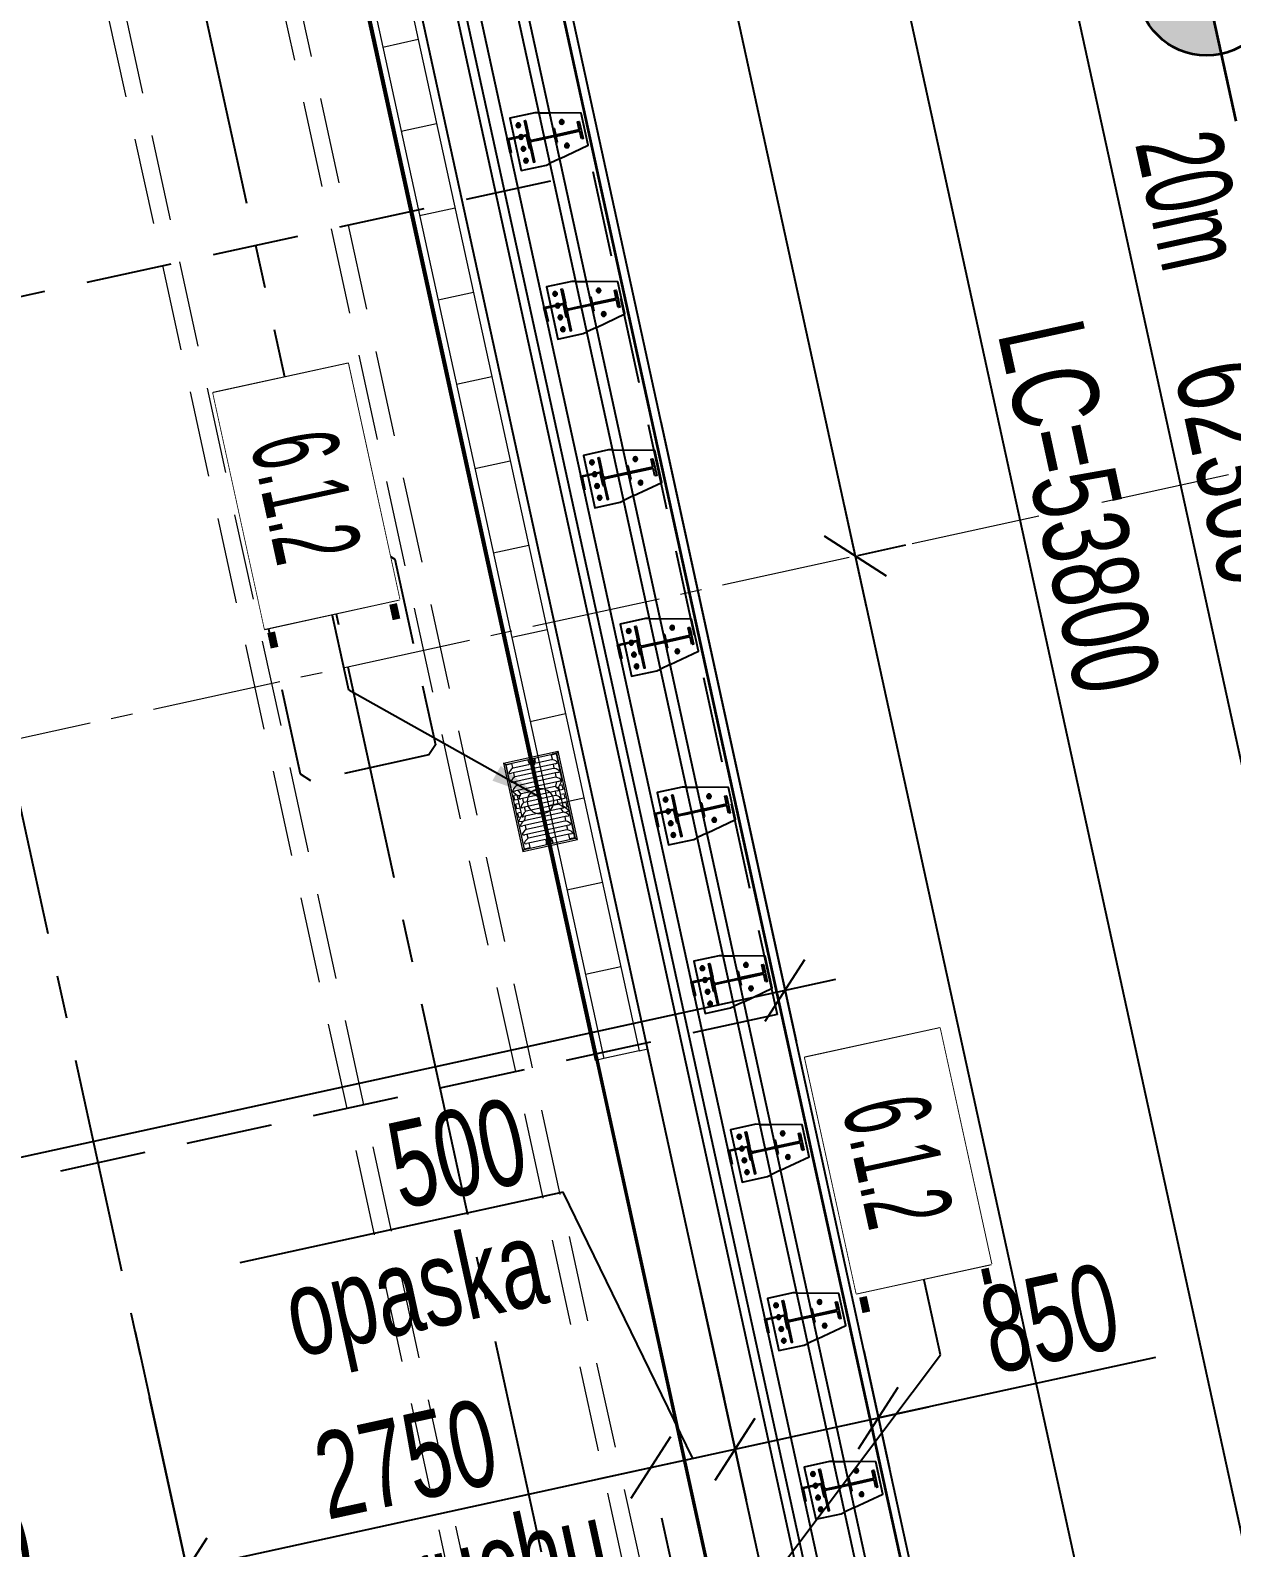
# Model space of a CAD drawing. Header units: metres. Extents: x 8416582 to 8417409, y 5771873 to 5772737.
# Drawn here: x 8416709.49 to 8416716.45, y 5772227.44 to 5772236.24 of the extents above; entities that cross this region are included whole.
import ezdxf
from ezdxf.enums import TextEntityAlignment as Align

# ---------------------------------------------------------------- set-up
doc = ezdxf.new("R2010")
doc.units = ezdxf.units.M
doc.set_wipeout_variables(frame=1)
doc.header["$PDSIZE"] = 0.05
for name, pattern in [('CENTER', [2, 1.25, -0.25, 0.25, -0.25]), ('CENTER2', [1.125, 0.75, -0.125, 0.125, -0.125]), ('DASHDOT', [25.4, 12.7, -6.35, 0, -6.35]), ('DASHED', [0.75, 0.5, -0.25]), ('HIDDEN', [0.375, 0.25, -0.125])]:
    doc.linetypes.add(name, pattern=pattern)
for name, color, linetype in [('00RysOpi-T', 2, 'Continuous'), ('AII_M_bariery', 8, 'Continuous'), ('AII_M_krawężnik', 9, 'Continuous'), ('AII_M_opisy do legendy', 2, 'Continuous'), ('AII_M_osie główne', 8, 'CENTER')]:
    doc.layers.add(name, color=color, linetype=linetype)
for name, color, linetype, lineweight in [('AII_M_geologia', 1, 'Continuous', 25), ('AII_M_konstrukcja 0.09', 6, 'Continuous', 9), ('AII_M_konstrukcja 0.25', 1, 'Continuous', 25), ('AII_M_konstrukcja 0.35', 2, 'Continuous', 35), ('AII_M_odwodnienie', 8, 'Continuous', 9), ('AII_M_opisy wymiary', 1, 'Continuous', 25), ('AII_M_osie glowne', 9, 'CENTER2', 18), ('AII_M_robocza', 42, 'Continuous', 30), ('AII_M_wymiary', 1, 'Continuous', 25), ('AII_M_wyposazenie', 1, 'Continuous', 25)]:
    doc.layers.add(name, color=color, linetype=linetype, lineweight=lineweight)
doc.styles.add('CDMSTYLE', font='CDMSIMPL.shx', dxfattribs={"width": 0.7, "bigfont": 'CDMBIGPL.shx'})
doc.dimstyles.new('CDM-ME200MM', dxfattribs={"dimscale": 0.2, "dimtxt": 2.5, "dimasz": 1.5, "dimexe": 1.5, "dimexo": 5, "dimgap": 0.5, "dimtad": 1, "dimdec": 0, "dimlfac": 1000, "dimrnd": 1, "dimzin": 9, "dimtxsty": 'CDMSTYLE', "dimblk": 'OBLIQUE', "dimcen": 2.5, "dimdle": 1.5, "dimclrd": 9, "dimclre": 9, "dimclrt": 1, "dimadec": 1, "dimazin": 2, "dimtfac": 1, "dimtdec": 0, "dimtix": 1, "dimtmove": 2, "dimatfit": 3, "dimfxl": 1, "dimtvp": 1, "dimtolj": 1, "dimtzin": 0, "dimlwd": 25, "dimlwe": 25, "dimarcsym": 0})
doc.dimstyles.new('CDM-ME200MM$7', dxfattribs={"dimscale": 0.2, "dimtxt": 2.5, "dimasz": 1.5, "dimexe": 1.5, "dimexo": 5, "dimgap": 0.5, "dimtad": 1, "dimdec": 0, "dimlfac": 1000, "dimrnd": 1, "dimzin": 9, "dimtxsty": 'CDMSTYLE', "dimblk": 'OBLIQUE', "dimcen": 2.5, "dimdle": 1.5, "dimclrd": 9, "dimclre": 9, "dimclrt": 1, "dimadec": 1, "dimazin": 2, "dimtfac": 1, "dimtdec": 0, "dimtix": 1, "dimtmove": 2, "dimatfit": 3, "dimfxl": 1, "dimtvp": 1, "dimtolj": 1, "dimtzin": 0, "dimlwd": 25, "dimlwe": 25, "dimarcsym": 0})

# ---------------------------------------------------------------- blocks, each defined once
blk = doc.blocks.new('_OBLIQUE')
at = {"color": 0, "linetype": 'ByBlock'}
blk.add_line((-0.5, -0.5), (0.5, 0.5), dxfattribs=at)
blk = doc.blocks.new('*D65')
at = {"layer": 'AII_M_opisy wymiary', "color": 9, "lineweight": 25, "transparency": 16777216}
for p, q in [((8416708.6618, 5772258.8841), (8416714.3375, 5772232.8967)), ((8416708.7405, 5772258.5942), (8416709.0189, 5772258.655)), ((8416714.2882, 5772233.193), (8416714.5666, 5772233.2538))]:
    blk.add_line(p, q, dxfattribs=at)
at = {"layer": 'Defpoints', "color": 0, "lineweight": 25, "transparency": 16777216}
for p in [(8416707.7636, 5772258.3808), (8416714.2735, 5772233.1897), (8416713.3113, 5772232.9796)]:
    blk.add_point(p, dxfattribs=at)
at = {"layer": 'AII_M_opisy wymiary', "color": 9, "lineweight": 25, "transparency": 16777216, "xscale": 0.3, "yscale": 0.3, "zscale": 0.3}
for p, rotation in [((8416708.7258, 5772258.591), 102.3200789319986), ((8416714.2735, 5772233.1897), 282.3200789319986)]:
    blk.add_blockref('_OBLIQUE', p, dxfattribs=dict(at, rotation=rotation))
at = {"layer": 'AII_M_opisy wymiary', "color": 1, "lineweight": 25, "transparency": 16777216, "insert": (8416711.8416, 5772245.9651), "char_height": 0.5, "attachment_point": 5, "rotation": 282.32008, "style": 'CDMSTYLE'}
blk.add_mtext('\\A1;26000', dxfattribs=at)
blk = doc.blocks.new('*D66')
at = {"layer": 'AII_M_opisy wymiary', "color": 9, "lineweight": 25, "transparency": 16777216}
for p, q in [((8416714.2095, 5772233.4828), (8416719.8852, 5772207.4954)), ((8416714.2882, 5772233.193), (8416714.5666, 5772233.2538)), ((8416719.8477, 5772207.7943), (8416720.1143, 5772207.8525))]:
    blk.add_line(p, q, dxfattribs=at)
at = {"layer": 'Defpoints', "color": 0, "lineweight": 25, "transparency": 16777216}
for p in [(8416713.3113, 5772232.9796), (8416719.8212, 5772207.7885), (8416718.8707, 5772207.5809)]:
    blk.add_point(p, dxfattribs=at)
at = {"layer": 'AII_M_opisy wymiary', "color": 9, "lineweight": 25, "transparency": 16777216, "xscale": 0.3, "yscale": 0.3, "zscale": 0.3}
for p, rotation in [((8416714.2735, 5772233.1897), 102.3200789319986), ((8416719.8212, 5772207.7885), 282.3200789319986)]:
    blk.add_blockref('_OBLIQUE', p, dxfattribs=dict(at, rotation=rotation))
at = {"layer": 'AII_M_opisy wymiary', "color": 1, "lineweight": 25, "transparency": 16777216, "insert": (8416717.3893, 5772220.5638), "char_height": 0.5, "attachment_point": 5, "rotation": 282.32008, "style": 'CDMSTYLE'}
blk.add_mtext('\\A1;26000', dxfattribs=at)
blk = doc.blocks.new('*D68')
at = {"layer": 'AII_M_opisy wymiary', "color": 9, "lineweight": 25, "transparency": 16777216}
for p, q in [((8416709.4236, 5772259.9717), (8416721.0311, 5772206.8245)), ((8416708.5485, 5772259.4735), (8416709.7807, 5772259.7426)), ((8416720.028, 5772206.9124), (8416721.2602, 5772207.1816))]:
    blk.add_line(p, q, dxfattribs=at)
at = {"layer": 'Defpoints', "color": 0, "lineweight": 25, "transparency": 16777216}
for p in [(8416707.5715, 5772259.2601), (8416720.9671, 5772207.1176), (8416719.051, 5772206.6991)]:
    blk.add_point(p, dxfattribs=at)
at = {"layer": 'AII_M_opisy wymiary', "color": 9, "lineweight": 25, "transparency": 16777216, "xscale": 0.3, "yscale": 0.3, "zscale": 0.3}
for p, rotation in [((8416709.4876, 5772259.6786), 102.3200789319986), ((8416720.9671, 5772207.1176), 282.3200789319986)]:
    blk.add_blockref('_OBLIQUE', p, dxfattribs=dict(at, rotation=rotation))
at = {"layer": 'AII_M_opisy wymiary', "color": 1, "lineweight": 25, "transparency": 16777216, "insert": (8416715.5693, 5772233.4728), "char_height": 0.5, "attachment_point": 5, "rotation": 282.32008, "style": 'CDMSTYLE'}
blk.add_mtext('\\A1;LC=53800', dxfattribs=at)
blk = doc.blocks.new('*D73')
at = {"layer": 'AII_M_opisy wymiary', "color": 9, "lineweight": 25, "transparency": 16777216}
for p, q in [((8416713.1465, 5772233.9681), (8416713.9304, 5772230.3789)), ((8416714.1595, 5772230.736), (8416701.7031, 5772228.0155)), ((8416701.7033, 5772229.4208), (8416702.0602, 5772227.7864))]:
    blk.add_line(p, q, dxfattribs=at)
at = {"layer": 'Defpoints', "color": 0, "lineweight": 25, "transparency": 16777216}
for p in [(8416712.9332, 5772234.945), (8416701.4899, 5772230.3978), (8416701.9962, 5772228.0795)]:
    blk.add_point(p, dxfattribs=at)
at = {"layer": 'AII_M_opisy wymiary', "color": 9, "lineweight": 25, "transparency": 16777216, "xscale": 0.3, "yscale": 0.3, "zscale": 0.3}
for p, rotation in [((8416713.8664, 5772230.6719), 12.32007893199859), ((8416701.9962, 5772228.0795), 192.3200789319986)]:
    blk.add_blockref('_OBLIQUE', p, dxfattribs=dict(at, rotation=rotation))
at = {"layer": 'AII_M_opisy wymiary', "color": 1, "lineweight": 25, "transparency": 16777216, "insert": (8416707.8567, 5772229.7176), "char_height": 0.5, "attachment_point": 5, "rotation": 12.32008, "style": 'CDMSTYLE'}
blk.add_mtext('\\A1;12150', dxfattribs=at)
blk = doc.blocks.new('*D75')
at = {"layer": 'AII_M_opisy wymiary', "color": 9, "lineweight": 25, "transparency": 16777216}
for p, q in [((8416710.1013, 5772228.6961), (8416710.4659, 5772227.0267)), ((8416710.4019, 5772227.3198), (8416710.695, 5772227.3838)), ((8416707.7152, 5772226.733), (8416710.4019, 5772227.3198)), ((8416707.7152, 5772226.733), (8416707.4221, 5772226.669)), ((8416707.8913, 5772225.927), (8416707.7792, 5772226.4399))]:
    blk.add_line(p, q, dxfattribs=at)
at = {"layer": 'Defpoints', "color": 0, "lineweight": 25, "transparency": 16777216}
for p in [(8416709.8879, 5772229.673), (8416710.4019, 5772227.3198), (8416707.6779, 5772226.904)]:
    blk.add_point(p, dxfattribs=at)
at = {"layer": 'AII_M_opisy wymiary', "color": 9, "lineweight": 25, "transparency": 16777216, "xscale": 0.3, "yscale": 0.3, "zscale": 0.3}
for p, rotation in [((8416710.4019, 5772227.3198), 192.3200789390849), ((8416707.7152, 5772226.733), 12.320078939085)]:
    blk.add_blockref('_OBLIQUE', p, dxfattribs=dict(at, rotation=rotation))
at = {"layer": 'AII_M_opisy wymiary', "color": 1, "lineweight": 25, "transparency": 16777216, "char_height": 0.5, "attachment_point": 5, "rotation": 12.32008, "style": 'CDMSTYLE'}
for s, insert in [('\\A1;2750', (8416708.9839, 5772227.3684)), ('\\A1;pas ruchu', (8416709.151, 5772226.6031))]:
    blk.add_mtext(s, dxfattribs=dict(at, insert=insert))
blk = doc.blocks.new('*D76')
at = {"layer": 'AII_M_opisy wymiary', "color": 9, "lineweight": 25, "transparency": 16777216}
for p, q in [((8416710.1013, 5772228.6961), (8416710.4659, 5772227.0267)), ((8416710.4019, 5772227.3198), (8416713.0886, 5772227.9066)), ((8416713.0886, 5772227.9066), (8416713.3817, 5772227.9706)), ((8416713.2646, 5772227.1006), (8416713.1526, 5772227.6135)), ((8416710.4019, 5772227.3198), (8416710.1088, 5772227.2558))]:
    blk.add_line(p, q, dxfattribs=at)
at = {"layer": 'Defpoints', "color": 0, "lineweight": 25, "transparency": 16777216}
for p in [(8416709.8879, 5772229.673), (8416713.0512, 5772228.0776), (8416713.0886, 5772227.9066)]:
    blk.add_point(p, dxfattribs=at)
at = {"layer": 'AII_M_opisy wymiary', "color": 9, "lineweight": 25, "transparency": 16777216, "xscale": 0.3, "yscale": 0.3, "zscale": 0.3}
for p, rotation in [((8416713.0886, 5772227.9066), 192.3200789390849), ((8416710.4019, 5772227.3198), 12.320078939085)]:
    blk.add_blockref('_OBLIQUE', p, dxfattribs=dict(at, rotation=rotation))
at = {"layer": 'AII_M_opisy wymiary', "color": 1, "lineweight": 25, "transparency": 16777216, "char_height": 0.5, "attachment_point": 5, "rotation": 12.32008, "style": 'CDMSTYLE'}
for s, insert in [('\\A1;2750', (8416711.6705, 5772227.9551)), ('\\A1;pas ruchu', (8416711.8377, 5772227.1898))]:
    blk.add_mtext(s, dxfattribs=dict(at, insert=insert))
blk = doc.blocks.new('*D77')
at = {"layer": 'AII_M_opisy wymiary', "color": 9, "lineweight": 25, "transparency": 16777216}
for p, q in [((8416712.5804, 5772229.5025), (8416710.7078, 5772229.0936)), ((8416713.3328, 5772227.9599), (8416712.5804, 5772229.5025)), ((8416713.3901, 5772228.8691), (8416713.6411, 5772227.7202)), ((8416712.7955, 5772227.8426), (8416713.8701, 5772228.0773)), ((8416713.2646, 5772227.1006), (8416713.1526, 5772227.6135))]:
    blk.add_line(p, q, dxfattribs=at)
at = {"layer": 'Defpoints', "color": 0, "lineweight": 25, "transparency": 16777216}
for p in [(8416713.1768, 5772229.8461), (8416713.0512, 5772228.0776), (8416713.5771, 5772228.0133)]:
    blk.add_point(p, dxfattribs=at)
at = {"layer": 'AII_M_opisy wymiary', "color": 9, "lineweight": 25, "transparency": 16777216, "xscale": 0.3, "yscale": 0.3, "zscale": 0.3}
for p, rotation in [((8416713.5771, 5772228.0133), 12.32007893908495), ((8416713.0886, 5772227.9066), 192.3200789390849)]:
    blk.add_blockref('_OBLIQUE', p, dxfattribs=dict(at, rotation=rotation))
at = {"layer": 'AII_M_opisy wymiary', "color": 1, "lineweight": 25, "transparency": 16777216, "char_height": 0.5, "attachment_point": 5, "rotation": 12.32008, "style": 'CDMSTYLE'}
for s, insert in [('\\A1;500', (8416711.9683, 5772229.7271)), ('\\A1;opaska', (8416711.7366, 5772228.8747))]:
    blk.add_mtext(s, dxfattribs=dict(at, insert=insert))
blk = doc.blocks.new('*D80')
at = {"layer": 'AII_M_opisy wymiary', "color": 9, "lineweight": 25, "transparency": 16777216}
for p, q in [((8416713.3637, 5772228.9902), (8416713.513, 5772228.3064)), ((8416714.3222, 5772228.5851), (8416714.4715, 5772227.9016)), ((8416716.0133, 5772228.5454), (8416714.4075, 5772228.1946)), ((8416713.284, 5772227.9493), (8416714.7006, 5772228.2587))]:
    blk.add_line(p, q, dxfattribs=at)
at = {"layer": 'Defpoints', "color": 0, "lineweight": 25, "transparency": 16777216}
for p in [(8416714.1088, 5772229.5621), (8416714.4075, 5772228.1946), (8416713.5771, 5772228.0133)]:
    blk.add_point(p, dxfattribs=at)
at = {"layer": 'AII_M_opisy wymiary', "color": 9, "lineweight": 25, "transparency": 16777216, "xscale": 0.3, "yscale": 0.3, "zscale": 0.3}
for p, rotation in [((8416714.4075, 5772228.1946), 12.3200789319986), ((8416713.5771, 5772228.0133), 192.3200789319986)]:
    blk.add_blockref('_OBLIQUE', p, dxfattribs=dict(at, rotation=rotation))
at = {"layer": 'AII_M_opisy wymiary', "color": 1, "lineweight": 25, "transparency": 16777216, "insert": (8416715.4013, 5772228.7699), "char_height": 0.5, "attachment_point": 5, "rotation": 12.32008, "style": 'CDMSTYLE'}
blk.add_mtext('\\A1;850', dxfattribs=at)
blk = doc.blocks.new('*U125')
at = {"layer": 'AII_M_odwodnienie', "color": 0, "linetype": 'ByBlock', "lineweight": -2}
for p, q in [((-16, -0.27), (-16, -0.06)), ((-15.5, -0.06), (-15.5, -0.27)), ((-15, -0.06), (-15, -0.27)), ((-14.5, -0.06), (-14.5, -0.27)), ((-14, -0.06), (-14, -0.27)), ((-13.5, -0.06), (-13.5, -0.27)), ((-13, -0.06), (-13, -0.27)), ((-12.5, -0.06), (-12.5, -0.27)), ((-12, -0.06), (-12, -0.27)), ((-11.5, -0.06), (-11.5, -0.27)), ((-11, -0.06), (-11, -0.27)), ((-10.5, -0.06), (-10.5, -0.27)), ((-10, -0.06), (-10, -0.27))]:
    blk.add_line(p, q, dxfattribs=at)
for points in [[(-16, -0.01), (0, -0.01), (0, -0.06), (-16, -0.06)], [(-16, -0.32), (0, -0.32), (0, -0.27), (-16, -0.27)]]:
    blk.add_lwpolyline(points, close=True, dxfattribs=at)
blk = doc.blocks.new('BarPor_h1_1G')
at = {"layer": 'AII_M_bariery', "linetype": 'Continuous', "ltscale": 0.01}
for p, q in [((50, 430), (-50, 430)), ((-50, 430), (-50, 420)), ((-50, 420), (-5, 420)), ((-5, 420), (-5, 280)), ((5, 280), (5, 420)), ((50, 422), (50, 430))]:
    blk.add_line(p, q, dxfattribs=at)
at = {"layer": 'AII_M_bariery', "linetype": 'Continuous'}
for p, q in [((-84.9, 330), (-55.1, 330)), ((-70, 315.1), (-70, 344.9)), ((-41, 272.5), (-41, 280)), ((-41, 280), (41, 280)), ((-11.5, 272.5), (-41, 272.5)), ((41, 272.5), (11.5, 272.5)), ((41, 280), (41, 272.5)), ((55.1, 330), (84.9, 330)), ((70, 315.1), (70, 344.9)), ((-2.5, 189.1), (-2.5, 263.5)), ((-2.5, 136.5), (-2.5, 189.1)), ((2.5, 263.5), (2.5, 189.1)), ((2.5, 189.1), (2.5, 136.5)), ((-105, 65.1), (-105, 94.9)), ((-41, 120), (-41, 127.5)), ((-41, 127.5), (-11.5, 127.5)), ((41, 120), (-41, 120)), ((-35, 65.1), (-35, 94.9)), ((11.5, 127.5), (41, 127.5)), ((35, 65.1), (35, 94.9)), ((41, 127.5), (41, 120)), ((105, 65.1), (105, 94.9)), ((-119.9, 80), (-90.1, 80)), ((-49.9, 80), (-20.1, 80)), ((20.1, 80), (49.9, 80)), ((90.1, 80), (119.9, 80))]:
    blk.add_line(p, q, dxfattribs=at)
at = {"layer": 'AII_M_bariery', "linetype": 'HIDDEN'}
blk.add_line((2.5, 280), (2.5, 280), dxfattribs=at)
at = {"layer": 'AII_M_bariery', "linetype": 'Continuous'}
for points in [[(-136, 272.5), (-95, 450), (95, 450), (136, 272.5)], [(149.7, 212.5), (155, 190), (155, 40), (-155, 40), (-155, 190), (-149.8, 212.5)], [(-41, 120), (-123, 120), (-123, 127.5), (-41, 127.5)], [(-41, 6), (-41, 0), (41, 0), (41, 120), (-41, 120), (-41, 114), (35, 114), (35, 6), (-41, 6)], [(41, 120), (123, 120), (123, 127.5), (41, 127.5)]]:
    blk.add_lwpolyline(points, dxfattribs=at)
at = {"layer": 'AII_M_bariery', "linetype": 'Continuous', "ltscale": 0.01}
blk.add_lwpolyline([(5, 290), (5, 420), (50, 420), (50, 430), (-50, 430), (-50, 422)], dxfattribs=at)
at = {"layer": 'AII_M_bariery', "linetype": 'HIDDEN', "ltscale": 0.01}
for points in [[(-136, 272.5), (-149.8, 212.5)], [(149.7, 212.5), (136, 272.5)]]:
    blk.add_lwpolyline(points, dxfattribs=at)
at = {"layer": 'AII_M_bariery', "linetype": 'Continuous'}
for centre in [(-70, 330), (70, 330), (-105, 80), (-35, 80), (35, 80), (105, 80)]:
    blk.add_circle(centre, 12.2, dxfattribs=at)
for centre, start, end in [((-11.5, 263.5), 0, 90), ((11.5, 263.5), 90, 180), ((-11.5, 136.5), 270, 360), ((11.5, 136.5), 180, 270)]:
    blk.add_arc(centre, 9, start, end, dxfattribs=at)
blk = doc.blocks.new('*U84')
at = {"layer": 'AII_M_wymiary', "xscale": 0.001, "yscale": 0.001, "zscale": 0.001, "rotation": 162.3831513499083}
blk.add_blockref('BarPor_h1_1G', (0.0681, 0.2144), dxfattribs=at)
blk = doc.blocks.new('*U85')
at = {"layer": 'AII_M_robocza', "color": 0, "linetype": 'ByBlock', "lineweight": -2, "transparency": 16777216}
for p in [(26.6918, -8.4587), (27.6451, -8.7608), (28.5983, -9.0628), (29.5516, -9.3649), (30.5049, -9.667), (31.4582, -9.9691), (32.4114, -10.2712), (33.3647, -10.5733), (34.318, -10.8754)]:
    blk.add_blockref('*U84', p, dxfattribs=at)
blk = doc.blocks.new('WPUST_RZUT')
at = {"layer": 'AII_M_odwodnienie', "color": 0, "lineweight": -2}
for p, q in [((0.262, 0.162), (-0.262, 0.162)), ((-0.262, 0.162), (-0.252, 0.152)), ((-0.262, -0.162), (-0.262, 0.162)), ((0.252, 0.152), (-0.252, 0.152)), ((-0.252, 0.152), (-0.252, 0.1231)), ((-0.252, -0.123), (-0.252, 0.1231)), ((-0.093, 0.1495), (-0.249, 0.1495)), ((-0.249, 0.1495), (-0.249, 0.1175)), ((-0.249, 0.1175), (-0.2255, 0.1175)), ((-0.2215, 0.1135), (-0.2215, 0.023)), ((-0.1945, 0.1303), (-0.1945, -0.1303)), ((-0.1945, 0.1175), (-0.1735, 0.1175)), ((-0.1695, 0.1135), (-0.1695, -0.1135)), ((-0.1425, 0.1303), (-0.1425, -0.1303)), ((-0.1425, 0.1175), (-0.1215, 0.1175)), ((-0.1175, 0.1135), (-0.1175, -0.1135)), ((-0.093, 0.1495), (-0.094, 0.143)), ((-0.0925, 0.142), (-0.094, 0.143)), ((-0.06, 0.1225), (-0.093, 0.1495)), ((-0.0905, 0.1271), (-0.0905, -0.1271)), ((-0.0905, 0.1141), (-0.0679, 0.1038)), ((-0.0655, 0.1435), (-0.0655, 0.131)), ((-0.0405, 0.1435), (-0.0655, 0.1435)), ((-0.0655, 0.1002), (-0.0655, -0.1002)), ((-0.0568, 0.1091), (-0.06, 0.1225)), ((0.056, 0.1225), (-0.06, 0.1225)), ((-0.0385, 0.1435), (-0.0405, 0.1435)), ((-0.0385, 0.1435), (-0.0385, 0.1225)), ((-0.0385, 0.1075), (-0.0385, -0.1075)), ((-0.0175, 0.0975), (-0.0385, 0.0975)), ((-0.0135, 0.1435), (-0.0135, 0.1264)), ((0.0115, 0.1435), (-0.0135, 0.1435)), ((-0.0135, 0.0935), (-0.0135, -0.0935)), ((0.0135, 0.1435), (0.0115, 0.1435)), ((0.0135, 0.1435), (0.0135, 0.1225)), ((0.0135, 0.1075), (0.0135, -0.1075)), ((0.0345, 0.0975), (0.0135, 0.0975)), ((0.0385, 0.1435), (0.0385, 0.1264)), ((0.0635, 0.1435), (0.0385, 0.1435)), ((0.0385, 0.0935), (0.0385, -0.0935)), ((0.056, 0.1225), (0.0541, 0.1148)), ((0.089, 0.1495), (0.056, 0.1225)), ((0.0655, 0.1435), (0.0635, 0.1435)), ((0.0655, 0.1435), (0.0655, 0.1303)), ((0.0655, 0.115), (0.0655, -0.115)), ((0.0655, 0.1045), (0.0848, 0.1133)), ((0.0932, 0.1228), (0.089, 0.1495)), ((0.249, 0.1495), (0.089, 0.1495)), ((0.0905, 0.1097), (0.0905, -0.1097)), ((0.1175, 0.1303), (0.1175, -0.1303)), ((0.1175, 0.1175), (0.1385, 0.1175)), ((0.1425, 0.1135), (0.1425, -0.1135)), ((0.1695, 0.1303), (0.1695, -0.1303)), ((0.1695, 0.1175), (0.1905, 0.1175)), ((0.1945, 0.1135), (0.1945, -0.1135)), ((0.2215, 0.1303), (0.2215, 0.019)), ((0.2215, 0.1175), (0.249, 0.1175)), ((0.249, 0.1495), (0.249, 0.1175)), ((0.252, 0.152), (0.262, 0.162)), ((0.252, -0.152), (0.252, 0.152)), ((0.262, -0.162), (0.262, 0.162)), ((-0.2505, 0.0198), (-0.2499, 0.0203)), ((-0.2505, -0.0198), (-0.2505, 0.0198)), ((-0.2505, 0.0198), (-0.232, 0.0172)), ((-0.2321, 0), (-0.2281, 0.007)), ((-0.2281, -0.007), (-0.2321, 0)), ((-0.2199, 0.007), (-0.2281, 0.007)), ((-0.2159, 0), (-0.2199, 0.007)), ((-0.2159, 0), (-0.2199, -0.007)), ((0.2159, 0), (0.2199, 0.007)), ((0.2199, -0.007), (0.2159, 0)), ((0.2281, 0.007), (0.2199, 0.007)), ((0.224, 0.019), (0.2215, 0.019)), ((0.2321, 0), (0.2281, 0.007)), ((0.2321, 0), (0.2281, -0.007)), ((0.2505, 0.0198), (0.232, 0.0172)), ((0.2505, 0.0198), (0.2499, 0.0203)), ((0.2505, -0.0198), (0.2505, 0.0198)), ((-0.232, -0.0172), (-0.2505, -0.0198)), ((-0.2499, -0.0203), (-0.2505, -0.0198)), ((-0.2281, -0.007), (-0.2199, -0.007)), ((-0.2215, -0.0229), (-0.2215, -0.1135)), ((0.2199, -0.007), (0.2281, -0.007)), ((0.2215, -0.019), (0.224, -0.019)), ((0.2215, -0.019), (0.2215, -0.1303)), ((0.232, -0.0172), (0.2505, -0.0198)), ((0.2499, -0.0203), (0.2505, -0.0198)), ((-0.252, -0.152), (-0.262, -0.162)), ((-0.262, -0.162), (0.262, -0.162)), ((-0.252, -0.152), (-0.252, -0.123)), ((-0.252, -0.152), (0.252, -0.152)), ((-0.249, -0.1175), (-0.2255, -0.1175)), ((-0.249, -0.1495), (-0.249, -0.1175)), ((-0.093, -0.1495), (-0.249, -0.1495)), ((-0.1945, -0.1175), (-0.1735, -0.1175)), ((-0.1425, -0.1175), (-0.1215, -0.1175)), ((-0.094, -0.143), (-0.0925, -0.142)), ((-0.093, -0.1495), (-0.094, -0.143)), ((-0.06, -0.1225), (-0.093, -0.1495)), ((-0.0905, -0.1141), (-0.0679, -0.1038)), ((-0.0655, -0.131), (-0.0655, -0.1435)), ((-0.0405, -0.1435), (-0.0655, -0.1435)), ((-0.0568, -0.1091), (-0.06, -0.1225)), ((0.056, -0.1225), (-0.06, -0.1225)), ((-0.0385, -0.1435), (-0.0405, -0.1435)), ((-0.0175, -0.0975), (-0.0385, -0.0975)), ((-0.0385, -0.1225), (-0.0385, -0.1435)), ((-0.0135, -0.1264), (-0.0135, -0.1435)), ((0.0115, -0.1435), (-0.0135, -0.1435)), ((0.0135, -0.1435), (0.0115, -0.1435)), ((0.0345, -0.0975), (0.0135, -0.0975)), ((0.0135, -0.1225), (0.0135, -0.1435)), ((0.0385, -0.1264), (0.0385, -0.1435)), ((0.0635, -0.1435), (0.0385, -0.1435)), ((0.056, -0.1225), (0.0541, -0.1148)), ((0.089, -0.1495), (0.056, -0.1225)), ((0.0655, -0.1435), (0.0635, -0.1435)), ((0.0655, -0.1045), (0.0848, -0.1133)), ((0.0655, -0.1303), (0.0655, -0.1435)), ((0.0932, -0.1228), (0.089, -0.1495)), ((0.249, -0.1495), (0.089, -0.1495)), ((0.1175, -0.1175), (0.1385, -0.1175)), ((0.1695, -0.1175), (0.1905, -0.1175)), ((0.2215, -0.1175), (0.249, -0.1175)), ((0.249, -0.1495), (0.249, -0.1175)), ((0.262, -0.162), (0.252, -0.152))]:
    blk.add_line(p, q, dxfattribs=at)
at = {"layer": 'AII_M_odwodnienie', "color": 0, "lineweight": -2, "flags": 128}
for points in [[(-0.2223, 0.1159), (-0.2217, 0.1147), (-0.2215, 0.1135)], [(-0.1703, 0.1159), (-0.1697, 0.1147), (-0.1695, 0.1135)], [(-0.1183, 0.1159), (-0.1177, 0.1147), (-0.1175, 0.1135)], [(-0.0905, 0.1271), (-0.0906, 0.1311), (-0.0909, 0.1357), (-0.0913, 0.1385), (-0.0917, 0.1402), (-0.0923, 0.1418), (-0.0925, 0.142)], [(-0.0679, 0.1038), (-0.0667, 0.103), (-0.066, 0.1021)], [(-0.066, 0.1021), (-0.0656, 0.1009), (-0.0655, 0.1002)], [(-0.0144, 0.096), (-0.0137, 0.0949), (-0.0135, 0.0935)], [(0.0376, 0.096), (0.0383, 0.0949), (0.0385, 0.0935)], [(0.0635, 0.1238), (0.0586, 0.1196), (0.0541, 0.1148)], [(0.0655, 0.115), (0.0653, 0.119), (0.0651, 0.121), (0.0649, 0.1221), (0.0647, 0.1228), (0.0644, 0.1235), (0.0642, 0.1237), (0.064, 0.1239), (0.0639, 0.1239), (0.0637, 0.1239), (0.0636, 0.1239), (0.0635, 0.1238)], [(0.0932, 0.1228), (0.0905, 0.1159), (0.0893, 0.1126)], [(0.1417, 0.1159), (0.1423, 0.1147), (0.1425, 0.1135)], [(0.1937, 0.1159), (0.1943, 0.1147), (0.1945, 0.1135)], [(-0.2499, 0.0203), (-0.2358, 0.0185), (-0.2303, 0.0178)], [(0.2499, 0.0203), (0.2358, 0.0185), (0.2303, 0.0178)], [(-0.2303, -0.0178), (-0.2358, -0.0185), (-0.2499, -0.0203)], [(0.2303, -0.0178), (0.2358, -0.0185), (0.2499, -0.0203)], [(-0.2215, -0.1135), (-0.2217, -0.1148), (-0.2223, -0.1159)], [(-0.1695, -0.1135), (-0.1697, -0.1148), (-0.1703, -0.1159)], [(-0.1175, -0.1135), (-0.1177, -0.1148), (-0.1183, -0.1159)], [(-0.0925, -0.142), (-0.0923, -0.1417), (-0.0918, -0.1408), (-0.0913, -0.1387), (-0.091, -0.1366), (-0.0906, -0.1319), (-0.0905, -0.1271)], [(-0.066, -0.1021), (-0.0669, -0.1032), (-0.0679, -0.1038)], [(-0.0655, -0.1002), (-0.0657, -0.1014), (-0.066, -0.1021)], [(-0.0135, -0.0935), (-0.0137, -0.0948), (-0.0144, -0.096)], [(0.0385, -0.0935), (0.0383, -0.0948), (0.0376, -0.096)], [(0.0541, -0.1148), (0.0585, -0.1195), (0.0635, -0.1238)], [(0.0635, -0.1238), (0.0636, -0.1239), (0.0638, -0.1239), (0.0639, -0.1239), (0.0641, -0.1238), (0.0643, -0.1236), (0.0647, -0.1228), (0.0651, -0.1208), (0.0654, -0.1187), (0.0655, -0.115)], [(0.0893, -0.1126), (0.0905, -0.1159), (0.0932, -0.1228)], [(0.1425, -0.1135), (0.1423, -0.1148), (0.1417, -0.1159)], [(0.1945, -0.1135), (0.1943, -0.1148), (0.1937, -0.1159)]]:
    blk.add_lwpolyline(points, dxfattribs=at)
at = {"layer": 'AII_M_odwodnienie', "color": 0, "lineweight": -2}
for centre, radius in [((-0.224, 0), 0.013), ((-0.224, 0), 0.012), ((0, 0), 0.075), ((0.224, 0), 0.012)]:
    blk.add_circle(centre, radius, dxfattribs=at)
for centre, radius, start, end in [((-0.0674, 0.1309), 0.00195, 251.69834, 2.87413), ((-0.0497, 0.0903), 0.0201, 110.63967, 144.03936), ((-0.0175, 0.1263), 0.00398, 286.3143, 0.63687), ((0.0345, 0.1263), 0.00398, 286.31436, 0.63683), ((0.0865, 0.1096), 0.0041, 47.8922, 114.44435), ((0.0864, 0.1097), 0.00414, 359.99996, 45.16763), ((-0.224, 0), 0.019, 90, 270), ((-0.224, 0), 0.00702, 150, 210), ((-0.224, 0), 0.00702, 90, 150), ((-0.2254, 0.0229), 0.00394, 274.13264, 0.80381), ((-0.224, 0), 0.00702, 30, 90), ((-0.224, 0), 0.00702, 330, 30), ((0.224, 0), 0.013, 110.25649, 249.74351), ((0.224, 0), 0.00702, 150, 210), ((0.224, 0), 0.00702, 90, 150), ((0.224, 0), 0.013, 249.74775, 110.25225), ((0.224, 0), 0.019, 270, 90), ((0.224, 0), 0.00702, 30, 90), ((0.224, 0), 0.00702, 330, 30), ((-0.224, 0), 0.00702, 210, 270), ((-0.2255, -0.0229), 0.00396, 359.47528, 85.58828), ((-0.224, 0), 0.00702, 270, 330), ((0.224, 0), 0.00702, 210, 270), ((0.224, 0), 0.00702, 270, 330), ((-0.0675, -0.131), 0.002, 358.54515, 105.17526), ((-0.0502, -0.0909), 0.0194, 215.2928, 250.02817), ((-0.0173, -0.1262), 0.00378, 357.52302, 78.28931), ((0.0347, -0.1262), 0.00378, 357.52299, 78.28936), ((0.0865, -0.1096), 0.0041, 245.5739, 312.08954), ((0.0864, -0.1097), 0.00413, 314.80961, 0.0228)]:
    blk.add_arc(centre, radius, start, end, dxfattribs=at)
for centre, major_axis, ratio, start_param, end_param in [((-0.2255, 0.1135), (0.00356, -0.00189), 0.986478, 1.130171, 2.065083), ((-0.1965, -0.3697), (0, 0.5128), 0.15625, 0, 0.327274), ((-0.1965, 0.1303), (0, 0.0128), 0.15625, 4.712389, 6.283185), ((-0.1735, 0.1135), (0.00356, -0.00189), 0.986478, 1.130171, 2.065083), ((-0.1445, -0.3697), (0, 0.5128), 0.15625, 0, 0.327274), ((-0.1445, 0.1303), (0, 0.0128), 0.15625, 4.712389, 6.283185), ((-0.1215, 0.1135), (0.00356, -0.00189), 0.986478, 1.130171, 2.065083), ((-0.0925, -0.3697), (0, 0.5128), 0.15625, 0.0189, 0.327274), ((-0.0405, -0.2831), (0, 0.4006), 0.2, 0, 0.204754), ((-0.0405, 0.1075), (0, 0.01), 0.2, 4.712389, 6.283185), ((-0.0174, 0.0935), (0.0035, -0.00201), 0.982703, 1.213284, 2.099289), ((0.0115, -0.2831), (0, 0.4006), 0.2, 0, 0.328812), ((0.0115, 0.1075), (0, 0.01), 0.2, 4.712389, 6.283185), ((0.0346, 0.0935), (0.0035, -0.00201), 0.982703, 1.213284, 2.099289), ((0.0635, -0.2831), (0, 0.4006), 0.2, 0.11706, 0.328812), ((0.1155, -0.3697), (0, 0.5128), 0.15625, 0, 0.282384), ((0.1155, 0.1303), (0, 0.0128), 0.15625, 4.712389, 6.283185), ((0.1385, 0.1135), (0.00356, -0.00189), 0.986478, 1.130171, 2.065083), ((0.1675, -0.3697), (0, 0.5128), 0.15625, 0, 0.327274), ((0.1675, 0.1303), (0, 0.0128), 0.15625, 4.712389, 6.283185), ((0.1905, 0.1135), (0.00356, -0.00189), 0.986478, 1.130171, 2.065083), ((0.2195, -0.3697), (0, 0.5128), 0.15625, 0, 0.327274), ((0.2195, 0.1303), (0, 0.0128), 0.15625, 4.712389, 6.283185), ((-0.2255, -0.1135), (0.00356, 0.00189), 0.986478, 4.218103, 5.153014), ((-0.1965, 0.3697), (0, 0.5128), 0.15625, 2.814318, 3.141593), ((-0.1965, -0.1303), (0, 0.0128), 0.15625, 3.141593, 4.712389), ((-0.1735, -0.1135), (0.00356, 0.00189), 0.986478, 4.218103, 5.153014), ((-0.1445, 0.3697), (0, 0.5128), 0.15625, 2.814318, 3.141593), ((-0.1445, -0.1303), (0, 0.0128), 0.15625, 3.141593, 4.712389), ((-0.1215, -0.1135), (0.00356, 0.00189), 0.986478, 4.218103, 5.153014), ((-0.0925, 0.3697), (0, 0.5128), 0.15625, 2.814318, 3.122692), ((-0.0405, 0.2831), (0, 0.4006), 0.2, 2.936839, 3.141593), ((-0.0405, -0.1075), (0, 0.01), 0.2, 3.141593, 4.712389), ((-0.0174, -0.0935), (0.0035, 0.00201), 0.982703, 4.183896, 5.069901), ((0.0115, 0.2831), (0, 0.4006), 0.2, 2.812781, 3.141593), ((0.0115, -0.1075), (0, 0.01), 0.2, 3.141593, 4.712389), ((0.0346, -0.0935), (0.0035, 0.00201), 0.982703, 4.183896, 5.069901), ((0.0635, 0.2831), (0, 0.4006), 0.2, 2.812781, 3.024533), ((0.1155, 0.3697), (0, 0.5128), 0.15625, 2.859208, 3.141593), ((0.1155, -0.1303), (0, 0.0128), 0.15625, 3.141593, 4.712389), ((0.1385, -0.1135), (0.00356, 0.00189), 0.986478, 4.218103, 5.153014), ((0.1675, 0.3697), (0, 0.5128), 0.15625, 2.814318, 3.141593), ((0.1675, -0.1303), (0, 0.0128), 0.15625, 3.141593, 4.712389), ((0.1905, -0.1135), (0.00356, 0.00189), 0.986478, 4.218103, 5.153014), ((0.2195, 0.3697), (0, 0.5128), 0.15625, 2.814318, 3.141593), ((0.2195, -0.1303), (0, 0.0128), 0.15625, 3.141593, 4.712389)]:
    blk.add_ellipse(centre, major_axis=major_axis, ratio=ratio, start_param=start_param, end_param=end_param, dxfattribs=at)
blk = doc.blocks.new('ODWIERT2')
at = {"layer": 'AII_M_geologia', "linetype": 'Continuous', "lineweight": 0}
h = blk.add_hatch(color=0, dxfattribs=at)
h.dxf.hatch_style = 1
h.paths.add_polyline_path([(0, 2, 0.414214), (-2, 0), (0, 0)])
h.paths.add_polyline_path([(2, 0), (0, 0), (0, -2, 0.414214)])
at = {"layer": 'AII_M_geologia', "color": 0, "linetype": 'Continuous', "lineweight": 35}
for p, q in [((0, 4), (0, -4)), ((-4, 0), (4, 0))]:
    blk.add_line(p, q, dxfattribs=at)
blk.add_circle((0, 0), 2, dxfattribs=at)
at = {"layer": 'AII_M_geologia', "color": 0, "lineweight": -2, "style": 'CDMSTYLE', "width": 0.6}
blk.add_attdef('RODZAJ', text='', height=1.25, dxfattribs=at).set_placement((-1, 2), align=Align.BOTTOM_RIGHT)
blk.add_attdef('NUMER', text='', height=2.5, dxfattribs=at).set_placement((4, 0), align=Align.BOTTOM_LEFT)
blk.add_attdef('GLEBOKOSC', text='', height=2.5, dxfattribs=at).set_placement((4, -0.5), align=Align.TOP_LEFT)
at = {"layer": 'AII_M_geologia', "color": 0, "lineweight": -2, "style": 'CDMSTYLE', "width": 0.6, "flags": 1}
blk.add_attdef('WYKONANO', text='', height=2.5, dxfattribs=at).set_placement((4, -3.833), align=Align.TOP_LEFT)
blk = doc.blocks.new('WD-68_podpory_rzut')
at = {"layer": 'AII_M_konstrukcja 0.25', "linetype": 'DASHED'}
for points in [[(28.5, -10), (23.5, -10), (23.5, 2), (28.5, 2)], [(25.3999, 0.35), (25.4499, 0.4), (26.5499, 0.4), (26.5999, 0.35), (26.5999, -0.35), (26.5499, -0.4), (25.4499, -0.4), (25.3999, -0.35)]]:
    blk.add_lwpolyline(points, close=True, dxfattribs=at)
blk = doc.blocks.new('*D214')
at = {"layer": 'AII_M_opisy wymiary', "color": 9, "lineweight": 25, "transparency": 16777216}
for p, q in [((8416722.8691, 5772202.8757), (8416709.448, 5772264.3272)), ((8416707.4463, 5772263.5829), (8416709.8051, 5772264.0981)), ((8416720.9348, 5772202.7603), (8416723.0982, 5772203.2328))]:
    blk.add_line(p, q, dxfattribs=at)
at = {"layer": 'Defpoints', "color": 0, "lineweight": 25, "transparency": 16777216}
for p in [(8416709.512, 5772264.0341), (8416706.4693, 5772263.3696, 0), (8416719.9578, 5772202.5469)]:
    blk.add_point(p, dxfattribs=at)
at = {"layer": 'AII_M_opisy wymiary', "color": 9, "lineweight": 25, "transparency": 16777216, "xscale": 0.3, "yscale": 0.3, "zscale": 0.3}
for p, rotation in [((8416709.512, 5772264.0341), 102.3200789319986), ((8416722.8051, 5772203.1688), 282.3200789319986)]:
    blk.add_blockref('_OBLIQUE', p, dxfattribs=dict(at, rotation=rotation))
at = {"layer": 'AII_M_opisy wymiary', "color": 1, "transparency": 16777216, "insert": (8416716.5005, 5772233.6761), "char_height": 0.5, "attachment_point": 5, "rotation": 282.32008, "style": 'CDMSTYLE'}
blk.add_mtext('\\A1;62300', dxfattribs=at)
blk = doc.blocks.new('OpiNum01')
at = {"layer": 'AII_M_opisy do legendy', "color": 0, "linetype": 'Continuous'}
blk.add_lwpolyline([(-3.5, -2), (3.5, -2), (3.5, 2), (-3.5, 2)], close=True, dxfattribs=at)
at = {"color": 9, "linetype": 'Continuous', "lineweight": 25, "style": 'CDMSTYLE', "width": 0.7, "flags": 1}
for tag, p in [('NAZWAPOL', (-4.105, -6.803)), ('NAZWAANG', (-4.105, -10.477)), ('SPECYF', (-4.105, -14.151)), ('ID', (-4.105, -17.825)), ('BAZA', (-4.105, -21.499)), ('RYSUNEK', (-4.105, -25.173))]:
    blk.add_attdef(tag, p, '', height=2, dxfattribs=at)
at = {"layer": 'AII_M_opisy do legendy', "linetype": 'Continuous', "lineweight": -2, "style": 'CDMSTYLE', "width": 0.5}
blk.add_attdef('NR', text='', height=2.5, dxfattribs=at).set_placement((0, 0), align=Align.MIDDLE)
at = {"color": 0, "linetype": 'Continuous'}
blk.add_wipeout([(-3.5, -2), (3.5, -2), (3.5, 2), (-3.5, 2)], dxfattribs=at).dxf.layer = 'AII_M_opisy do legendy'
blk = doc.blocks.new('OpiTxt01')
at = {"color": 0, "linetype": 'Continuous', "lineweight": 20, "style": 'CDMSTYLE', "width": 0.7}
blk.add_attdef('TEKST_GORNY', (1, 0.895), '', height=2, dxfattribs=at)
at = {"color": 0, "linetype": 'Continuous', "lineweight": -2, "style": 'CDMSTYLE', "width": 0.7}
blk.add_attdef('TEKST_DOLNY', (1.049, -2.731), '', height=2, dxfattribs=at)

msp = doc.modelspace()

# ---------------------------------------------------------------- linework, layer by layer
at = {"layer": 'AII_M_bariery'}
for points in [[(8416719.7058, 5772202.4919), (8416706.4126, 5772263.3572)], [(8416719.7644, 5772202.5047), (8416706.4712, 5772263.37)], [(8416719.4205, 5772202.4296), (8416706.1274, 5772263.2949)], [(8416719.4986, 5772202.4467), (8416706.2055, 5772263.3119)]]:
    msp.add_lwpolyline(points, dxfattribs=at)
at = {"layer": 'AII_M_konstrukcja 0.09', "linetype": 'DASHED'}
for points in [[(8416717.4269, 5772206.7538), (8416706.1181, 5772258.5333)], [(8416717.5246, 5772206.7751), (8416706.2158, 5772258.5546)], [(8416716.5476, 5772206.5618), (8416705.2389, 5772258.3412)], [(8416716.4499, 5772206.5404), (8416705.1412, 5772258.3199)]]:
    msp.add_lwpolyline(points, dxfattribs=at)
at = {"layer": 'AII_M_konstrukcja 0.35'}
msp.add_line((8416707.5715, 5772259.2601), (8416719.051, 5772206.6991), dxfattribs=at)
at = {"layer": 'AII_M_krawężnik', "color": 1}
for p, q in [((8416719.3716, 5772202.4189), (8416706.0785, 5772263.2842)), ((8416719.1747, 5772202.3833), (8416705.8831, 5772263.2415))]:
    msp.add_line(p, q, dxfattribs=at)
at = {"layer": 'AII_M_odwodnienie', "linetype": 'CENTER', "const_width": 0.02}
msp.add_lwpolyline([(8416717.7843, 5772207.3436), (8416706.6889, 5772258.1461)], dxfattribs=at)
at = {"layer": 'AII_M_osie glowne'}
msp.add_line((8416701.4145, 5772230.3813), (8416719.8173, 5772234.4005), dxfattribs=at)
at = {"layer": 'AII_M_osie główne'}
for p, q in [((8416715.9995, 5772201.6898), (8416702.708, 5772262.5481)), ((8416705.7852, 5772257.9488), (8416716.8806, 5772207.1463))]:
    msp.add_line(p, q, dxfattribs=at)
at = {"layer": 'AII_M_wyposazenie'}
msp.add_line((8416706.7135, 5772263.4229), (8416720.0067, 5772202.5576), dxfattribs=at)

# ---------------------------------------------------------------- block references
at = {"layer": 'AII_M_geologia', "color": 10, "linetype": 'DASHDOT', "xscale": 0.2, "yscale": 0.2, "zscale": 0.2, "rotation": 282.3200856034352}
msp.add_blockref('ODWIERT2', (8416716.3085, 5772236.4898), dxfattribs=at).add_auto_attribs({'NUMER': 'WD-68/4', 'GLEBOKOSC': '20m', 'RODZAJ': 'OTW+CPT'})
at = {"layer": 'AII_M_konstrukcja 0.25', "linetype": 'HIDDEN', "rotation": 282.3200789319986}
msp.add_blockref('WD-68_podpory_rzut', (8416705.7852, 5772257.9488, 0), dxfattribs=at)
at = {"layer": 'AII_M_odwodnienie', "color": 140, "lineweight": 9, "rotation": 102.3200551005148}
msp.add_blockref('*U125', (8416709.3439, 5772245.8958), dxfattribs=at)
at = {"layer": 'AII_M_odwodnienie', "color": 140, "rotation": 282.3200789319986}
msp.add_blockref('WPUST_RZUT', (8416712.45, 5772231.7677), dxfattribs=at)
at = {"layer": 'AII_M_robocza', "color": 1, "lineweight": 25, "xscale": -1, "rotation": 84.73660611740992}
msp.add_blockref('*U85', (8416706.5107, 5772262.9692), dxfattribs=at)

# ---------------------------------------------------------------- dimensions: what is measured, and where the dimension line sits
at = {"layer": 'AII_M_opisy wymiary'}
dim = msp.add_linear_dim(base=(8416709.512, 5772264.0341), p1=(8416719.9578, 5772202.5469), p2=(8416706.4693, 5772263.3696, 0), angle=282.32008, dimstyle='CDM-ME200MM', dxfattribs=at)
dim.commit()
dim.dimension.update_dxf_attribs({"geometry": '*D214', "text_midpoint": (8416716.5005, 5772233.6761)})
at = {"layer": 'AII_M_opisy wymiary', "color": 1, "lineweight": 25}
for base, p1, p2, angle, text, picture, middle in [((8416720.9671, 5772207.1176), (8416707.5715, 5772259.2601), (8416719.051, 5772206.6991), 282.32008, 'LC=<>', '*D68', (8416715.5693, 5772233.4728)), ((8416710.4019, 5772227.3198), (8416707.6779, 5772226.904), (8416709.8879, 5772229.673), 12.32008, '<>\\Xpas ruchu', '*D75', (8416709.0586, 5772227.0264)), ((8416713.0886, 5772227.9066), (8416709.8879, 5772229.673), (8416713.0512, 5772228.0776), 12.32008, '<>\\Xpas ruchu', '*D76', (8416711.7452, 5772227.6132))]:
    dim = msp.add_linear_dim(base=base, p1=p1, p2=p2, angle=angle, text=text, dimstyle='CDM-ME200MM', dxfattribs=at)
    dim.commit()
    dim.dimension.update_dxf_attribs({"geometry": picture, "text_midpoint": middle})
for base, p1, p2, angle, picture, middle in [((8416714.2735, 5772233.1897), (8416707.7636, 5772258.3808), (8416713.3113, 5772232.9796), 282.32008, '*D65', (8416711.8416, 5772245.9651)), ((8416701.9962, 5772228.0795), (8416712.9332, 5772234.945), (8416701.4899, 5772230.3978), 12.32008, '*D73', (8416707.8567, 5772229.7176)), ((8416719.8212, 5772207.7885), (8416713.3113, 5772232.9796), (8416718.8707, 5772207.5809), 282.32008, '*D66', (8416717.3893, 5772220.5638))]:
    dim = msp.add_linear_dim(base=base, p1=p1, p2=p2, angle=angle, dimstyle='CDM-ME200MM', dxfattribs=at)
    dim.commit()
    dim.dimension.update_dxf_attribs({"geometry": picture, "text_midpoint": middle})
dim = msp.add_linear_dim(base=(8416713.5771, 5772228.0133), p1=(8416713.0512, 5772228.0776), p2=(8416713.1768, 5772229.8461), angle=12.32008, text='<>\\Xopaska', dimstyle='CDM-ME200MM', override={"dimtmove": 1}, dxfattribs=at)
dim.commit()
dim.dimension.update_dxf_attribs({"geometry": '*D77', "text_midpoint": (8416712.4827, 5772229.4812), "dimtype": 160})
dim = msp.add_linear_dim(base=(8416714.4075, 5772228.1946), p1=(8416713.5771, 5772228.0133), p2=(8416714.1088, 5772229.5621), angle=12.32008, dimstyle='CDM-ME200MM', override={"dimtmove": 1}, dxfattribs=at)
dim.commit()
dim.dimension.update_dxf_attribs({"geometry": '*D80', "text_midpoint": (8416715.4689, 5772228.4605), "dimtype": 160})

# ---------------------------------------------------------------- leaders
at = {"layer": '00RysOpi-T', "color": 9, "linetype": 'Continuous', "lineweight": 0}
for points in [[(8416712.4569, 5772231.7831, 0), (8416711.3387, 5772232.412, 0), (8416711.2213, 5772232.9493, 0)], [(8416713.514, 5772226.896), (8416714.7673, 5772228.5607), (8416714.6499, 5772229.0981)]]:
    msp.add_leader(points, dimstyle='CDM-ME200MM$7', dxfattribs=at)

# ---------------------------------------------------------------- next in the draw order: block references
at = {"layer": '00RysOpi-T', "color": 1, "linetype": 'Continuous', "lineweight": 0}
ref = msp.add_blockref('OpiNum01', (8416711.0933, 5772233.5355, 0), dxfattribs=dict(at, xscale=0.2, yscale=0.2, zscale=0.2, rotation=102.3200832479805))
ref.add_attrib('NR', '6.1.2', dxfattribs={"layer": 'AII_M_opisy do legendy', "linetype": 'Continuous', "lineweight": -2, "height": 0.5, "rotation": 282.32008, "style": 'CDMSTYLE', "width": 0.5}).set_placement((8416711.0933, 5772233.5355, 0), align=Align.MIDDLE)
ref = msp.add_blockref('OpiNum01', (8416714.5219, 5772229.6842), dxfattribs=dict(at, xscale=0.2, yscale=0.2, zscale=0.2, rotation=102.3200832479805))
ref.add_attrib('NR', '6.1.2', dxfattribs={"layer": 'AII_M_opisy do legendy', "linetype": 'Continuous', "lineweight": -2, "height": 0.5, "rotation": 282.32008, "style": 'CDMSTYLE', "width": 0.5}).set_placement((8416714.5219, 5772229.6842), align=Align.MIDDLE)

# ---------------------------------------------------------------- next in the draw order: block references
at = {"layer": 'Defpoints', "color": 250, "linetype": 'Continuous', "lineweight": 0}
ref = msp.add_blockref('OpiTxt01', (8416711.3387, 5772232.412, 0), dxfattribs=dict(at, xscale=0.2, yscale=0.2, zscale=0.2, rotation=102.3200832479805))
ref.add_attrib('TEKST_GORNY', '-', (8416710.735, 5772232.7305, 0), dxfattribs={"layer": '0', "color": 0, "linetype": 'Continuous', "lineweight": 20, "height": 0.4, "rotation": 282.32008, "style": 'CDMSTYLE', "width": 0.7})
ref.add_attrib('TEKST_DOLNY', '-', (8416711.4414, 5772232.8949, 0), dxfattribs={"layer": '0', "color": 0, "linetype": 'Continuous', "lineweight": -2, "height": 0.4, "rotation": 282.32008, "style": 'CDMSTYLE', "width": 0.7})
ref = msp.add_blockref('OpiTxt01', (8416714.7673, 5772228.5607), dxfattribs=dict(at, xscale=0.2, yscale=0.2, zscale=0.2, rotation=102.3200832479805))
ref.add_attrib('TEKST_GORNY', '-', (8416714.1636, 5772228.8793), dxfattribs={"layer": '0', "color": 0, "linetype": 'Continuous', "lineweight": 20, "height": 0.4, "rotation": 282.32008, "style": 'CDMSTYLE', "width": 0.7})
ref.add_attrib('TEKST_DOLNY', '-', (8416714.87, 5772229.0436), dxfattribs={"layer": '0', "color": 0, "linetype": 'Continuous', "lineweight": -2, "height": 0.4, "rotation": 282.32008, "style": 'CDMSTYLE', "width": 0.7})

doc.saveas('drawing.dxf')
